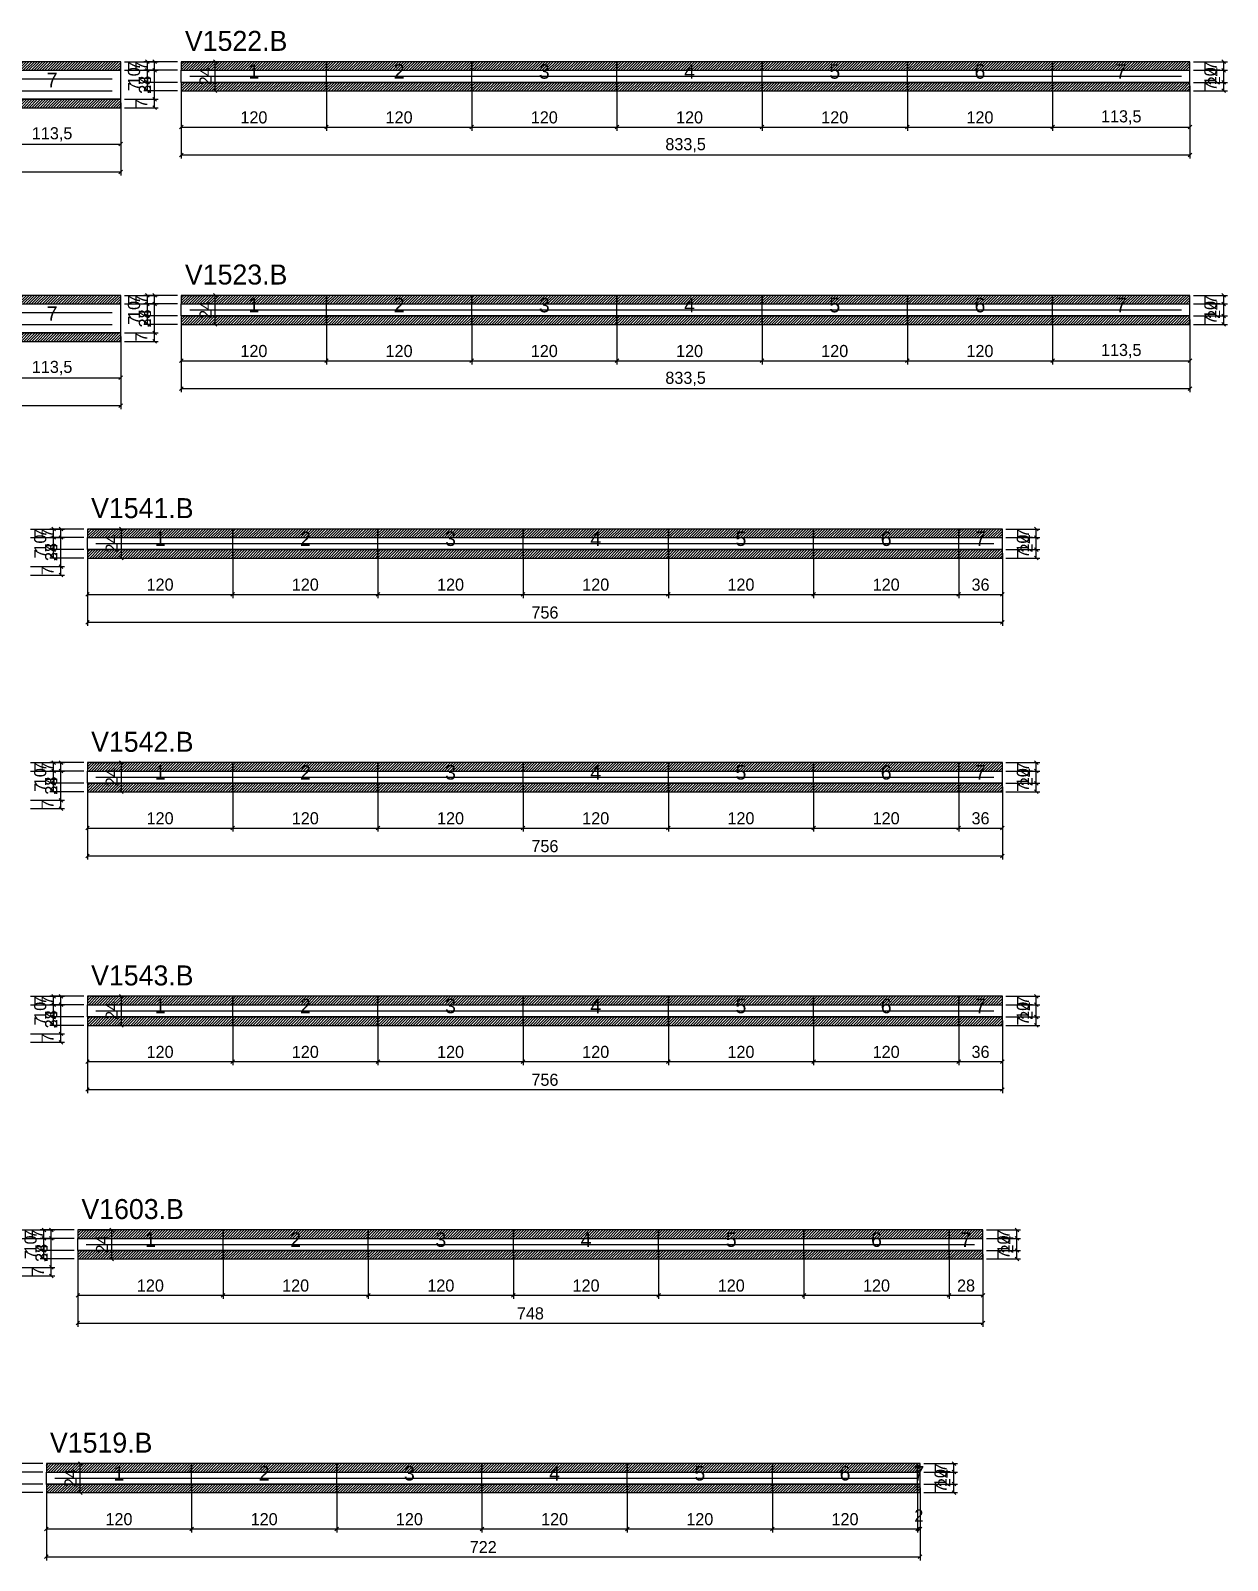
# Model space of a CAD drawing. Extents: x -9000 to 3070, y -8772 to 1250.
# Drawn here: x 967 to 1956, y -1231 to 33 of the extents above; entities that cross this region are included whole.
import ezdxf
from ezdxf.enums import TextEntityAlignment as Align

# ---------------------------------------------------------------- set-up
doc = ezdxf.new("R2010")
doc.units = 0
for name, color, linetype in [('5', 5, 'Continuous'), ('COTA', 241, 'Continuous'), ('NOMENCLATURA', 7, 'Continuous'), ('Painéis', 200, 'Continuous'), ('SARR_2.2x5', 40, 'Continuous'), ('SARR_2.2x7', 40, 'Continuous'), ('SCO-___-LAJ', 224, 'Continuous')]:
    doc.layers.add(name, color=color, linetype=linetype)
doc.dimstyles.new('PAINEL', dxfattribs={"dimtxt": 10, "dimasz": 3, "dimexe": 3, "dimexo": 3, "dimgap": 3, "dimtad": 1, "dimblk": 'OBLIQUE', "dimblk1": 'OBLIQUE', "dimcen": 2.5, "dimclrd": 4, "dimclre": 4, "dimclrt": 240, "dimazin": 3, "dimtfac": 1, "dimtmove": 0, "dimatfit": 3})

# ---------------------------------------------------------------- blocks, each defined once
blk = doc.blocks.new('_OBLIQUE')
at = {"color": 0, "linetype": 'BYBLOCK'}
blk.add_line((-0.5, -0.5), (0.5, 0.5), dxfattribs=at)

msp = doc.modelspace()

# ---------------------------------------------------------------- hatches: boundary and pattern name
at = {"layer": 'COTA'}
h = msp.add_hatch(dxfattribs=at)
h.set_pattern_fill('ANSI31', scale=0.5)
h.paths.add_polyline_path([(928, 0), (1041.5, 0), (1041.5, 7), (928, 7)])
h = msp.add_hatch(dxfattribs=at)
h.set_pattern_fill('ANSI31', scale=0.5)
h.paths.add_polyline_path([(1091.5, 0), (1211.5, 0), (1211.5, 7), (1091.5, 7)])
h = msp.add_hatch(dxfattribs=at)
h.set_pattern_fill('ANSI31', scale=0.5)
h.paths.add_polyline_path([(1211.5, 0), (1331.5, 0), (1331.5, 7), (1211.5, 7)])
h = msp.add_hatch(dxfattribs=at)
h.set_pattern_fill('ANSI31', scale=0.5)
h.paths.add_polyline_path([(1331.5, 0), (1451.5, 0), (1451.5, 7), (1331.5, 7)])
h = msp.add_hatch(dxfattribs=at)
h.set_pattern_fill('ANSI31', scale=0.5)
h.paths.add_polyline_path([(1451.5, 0), (1571.5, 0), (1571.5, 7), (1451.5, 7)])
h = msp.add_hatch(dxfattribs=at)
h.set_pattern_fill('ANSI31', scale=0.5)
h.paths.add_polyline_path([(1571.5, 0), (1691.5, 0), (1691.5, 7), (1571.5, 7)])
h = msp.add_hatch(dxfattribs=at)
h.set_pattern_fill('ANSI31', scale=0.5)
h.paths.add_polyline_path([(1691.5, 0), (1811.5, 0), (1811.5, 7), (1691.5, 7)])
h = msp.add_hatch(dxfattribs=at)
h.set_pattern_fill('ANSI31', scale=0.5)
h.paths.add_polyline_path([(1811.5, 0), (1925, 0), (1925, 7), (1811.5, 7)])
h = msp.add_hatch(dxfattribs=at)
h.set_pattern_fill('ANSI31', scale=0.5)
h.paths.add_polyline_path([(1091.5, -17), (1211.5, -17), (1211.5, -10), (1091.5, -10)])
h = msp.add_hatch(dxfattribs=at)
h.set_pattern_fill('ANSI31', scale=0.5)
h.paths.add_polyline_path([(1211.5, -17), (1331.5, -17), (1331.5, -10), (1211.5, -10)])
h = msp.add_hatch(dxfattribs=at)
h.set_pattern_fill('ANSI31', scale=0.5)
h.paths.add_polyline_path([(1331.5, -17), (1451.5, -17), (1451.5, -10), (1331.5, -10)])
h = msp.add_hatch(dxfattribs=at)
h.set_pattern_fill('ANSI31', scale=0.5)
h.paths.add_polyline_path([(1451.5, -17), (1571.5, -17), (1571.5, -10), (1451.5, -10)])
h = msp.add_hatch(dxfattribs=at)
h.set_pattern_fill('ANSI31', scale=0.5)
h.paths.add_polyline_path([(1571.5, -17), (1691.5, -17), (1691.5, -10), (1571.5, -10)])
h = msp.add_hatch(dxfattribs=at)
h.set_pattern_fill('ANSI31', scale=0.5)
h.paths.add_polyline_path([(1691.5, -17), (1811.5, -17), (1811.5, -10), (1691.5, -10)])
h = msp.add_hatch(dxfattribs=at)
h.set_pattern_fill('ANSI31', scale=0.5)
h.paths.add_polyline_path([(1811.5, -17), (1925, -17), (1925, -10), (1811.5, -10)])
h = msp.add_hatch(dxfattribs=at)
h.set_pattern_fill('ANSI31', scale=0.5)
h.paths.add_polyline_path([(928, -31), (1041.5, -31), (1041.5, -24), (928, -24)])
h = msp.add_hatch(dxfattribs=at)
h.set_pattern_fill('ANSI31', scale=0.5)
h.paths.add_polyline_path([(928, -193), (1041.5, -193), (1041.5, -186), (928, -186)])
h = msp.add_hatch(dxfattribs=at)
h.set_pattern_fill('ANSI31', scale=0.5)
h.paths.add_polyline_path([(1091.5, -193), (1211.5, -193), (1211.5, -186), (1091.5, -186)])
h = msp.add_hatch(dxfattribs=at)
h.set_pattern_fill('ANSI31', scale=0.5)
h.paths.add_polyline_path([(1211.5, -193), (1331.5, -193), (1331.5, -186), (1211.5, -186)])
h = msp.add_hatch(dxfattribs=at)
h.set_pattern_fill('ANSI31', scale=0.5)
h.paths.add_polyline_path([(1331.5, -193), (1451.5, -193), (1451.5, -186), (1331.5, -186)])
h = msp.add_hatch(dxfattribs=at)
h.set_pattern_fill('ANSI31', scale=0.5)
h.paths.add_polyline_path([(1451.5, -193), (1571.5, -193), (1571.5, -186), (1451.5, -186)])
h = msp.add_hatch(dxfattribs=at)
h.set_pattern_fill('ANSI31', scale=0.5)
h.paths.add_polyline_path([(1571.5, -193), (1691.5, -193), (1691.5, -186), (1571.5, -186)])
h = msp.add_hatch(dxfattribs=at)
h.set_pattern_fill('ANSI31', scale=0.5)
h.paths.add_polyline_path([(1691.5, -193), (1811.5, -193), (1811.5, -186), (1691.5, -186)])
h = msp.add_hatch(dxfattribs=at)
h.set_pattern_fill('ANSI31', scale=0.5)
h.paths.add_polyline_path([(1811.5, -193), (1925, -193), (1925, -186), (1811.5, -186)])
h = msp.add_hatch(dxfattribs=at)
h.set_pattern_fill('ANSI31', scale=0.5)
h.paths.add_polyline_path([(1091.5, -210), (1211.5, -210), (1211.5, -203), (1091.5, -203)])
h = msp.add_hatch(dxfattribs=at)
h.set_pattern_fill('ANSI31', scale=0.5)
h.paths.add_polyline_path([(1211.5, -210), (1331.5, -210), (1331.5, -203), (1211.5, -203)])
h = msp.add_hatch(dxfattribs=at)
h.set_pattern_fill('ANSI31', scale=0.5)
h.paths.add_polyline_path([(1331.5, -210), (1451.5, -210), (1451.5, -203), (1331.5, -203)])
h = msp.add_hatch(dxfattribs=at)
h.set_pattern_fill('ANSI31', scale=0.5)
h.paths.add_polyline_path([(1451.5, -210), (1571.5, -210), (1571.5, -203), (1451.5, -203)])
h = msp.add_hatch(dxfattribs=at)
h.set_pattern_fill('ANSI31', scale=0.5)
h.paths.add_polyline_path([(1571.5, -210), (1691.5, -210), (1691.5, -203), (1571.5, -203)])
h = msp.add_hatch(dxfattribs=at)
h.set_pattern_fill('ANSI31', scale=0.5)
h.paths.add_polyline_path([(1691.5, -210), (1811.5, -210), (1811.5, -203), (1691.5, -203)])
h = msp.add_hatch(dxfattribs=at)
h.set_pattern_fill('ANSI31', scale=0.5)
h.paths.add_polyline_path([(1811.5, -210), (1925, -210), (1925, -203), (1811.5, -203)])
h = msp.add_hatch(dxfattribs=at)
h.set_pattern_fill('ANSI31', scale=0.5)
h.paths.add_polyline_path([(928, -224), (1041.5, -224), (1041.5, -217), (928, -217)])
h = msp.add_hatch(dxfattribs=at)
h.set_pattern_fill('ANSI31', scale=0.5)
h.paths.add_polyline_path([(1014, -386), (1134, -386), (1134, -379), (1014, -379)])
h = msp.add_hatch(dxfattribs=at)
h.set_pattern_fill('ANSI31', scale=0.5)
h.paths.add_polyline_path([(1134, -386), (1254, -386), (1254, -379), (1134, -379)])
h = msp.add_hatch(dxfattribs=at)
h.set_pattern_fill('ANSI31', scale=0.5)
h.paths.add_polyline_path([(1254, -386), (1374, -386), (1374, -379), (1254, -379)])
h = msp.add_hatch(dxfattribs=at)
h.set_pattern_fill('ANSI31', scale=0.5)
h.paths.add_polyline_path([(1374, -386), (1494, -386), (1494, -379), (1374, -379)])
h = msp.add_hatch(dxfattribs=at)
h.set_pattern_fill('ANSI31', scale=0.5)
h.paths.add_polyline_path([(1494, -386), (1614, -386), (1614, -379), (1494, -379)])
h = msp.add_hatch(dxfattribs=at)
h.set_pattern_fill('ANSI31', scale=0.5)
h.paths.add_polyline_path([(1614, -386), (1734, -386), (1734, -379), (1614, -379)])
h = msp.add_hatch(dxfattribs=at)
h.set_pattern_fill('ANSI31', scale=0.5)
h.paths.add_polyline_path([(1734, -386), (1770, -386), (1770, -379), (1734, -379)])
h = msp.add_hatch(dxfattribs=at)
h.set_pattern_fill('ANSI31', scale=0.5)
h.paths.add_polyline_path([(1014, -403), (1134, -403), (1134, -396), (1014, -396)])
h = msp.add_hatch(dxfattribs=at)
h.set_pattern_fill('ANSI31', scale=0.5)
h.paths.add_polyline_path([(1134, -403), (1254, -403), (1254, -396), (1134, -396)])
h = msp.add_hatch(dxfattribs=at)
h.set_pattern_fill('ANSI31', scale=0.5)
h.paths.add_polyline_path([(1254, -403), (1374, -403), (1374, -396), (1254, -396)])
h = msp.add_hatch(dxfattribs=at)
h.set_pattern_fill('ANSI31', scale=0.5)
h.paths.add_polyline_path([(1374, -403), (1494, -403), (1494, -396), (1374, -396)])
h = msp.add_hatch(dxfattribs=at)
h.set_pattern_fill('ANSI31', scale=0.5)
h.paths.add_polyline_path([(1494, -403), (1614, -403), (1614, -396), (1494, -396)])
h = msp.add_hatch(dxfattribs=at)
h.set_pattern_fill('ANSI31', scale=0.5)
h.paths.add_polyline_path([(1614, -403), (1734, -403), (1734, -396), (1614, -396)])
h = msp.add_hatch(dxfattribs=at)
h.set_pattern_fill('ANSI31', scale=0.5)
h.paths.add_polyline_path([(1734, -403), (1770, -403), (1770, -396), (1734, -396)])
h = msp.add_hatch(dxfattribs=at)
h.set_pattern_fill('ANSI31', scale=0.5)
h.paths.add_polyline_path([(1014, -579), (1134, -579), (1134, -572), (1014, -572)])
h = msp.add_hatch(dxfattribs=at)
h.set_pattern_fill('ANSI31', scale=0.5)
h.paths.add_polyline_path([(1134, -579), (1254, -579), (1254, -572), (1134, -572)])
h = msp.add_hatch(dxfattribs=at)
h.set_pattern_fill('ANSI31', scale=0.5)
h.paths.add_polyline_path([(1254, -579), (1374, -579), (1374, -572), (1254, -572)])
h = msp.add_hatch(dxfattribs=at)
h.set_pattern_fill('ANSI31', scale=0.5)
h.paths.add_polyline_path([(1374, -579), (1494, -579), (1494, -572), (1374, -572)])
h = msp.add_hatch(dxfattribs=at)
h.set_pattern_fill('ANSI31', scale=0.5)
h.paths.add_polyline_path([(1494, -579), (1614, -579), (1614, -572), (1494, -572)])
h = msp.add_hatch(dxfattribs=at)
h.set_pattern_fill('ANSI31', scale=0.5)
h.paths.add_polyline_path([(1614, -579), (1734, -579), (1734, -572), (1614, -572)])
h = msp.add_hatch(dxfattribs=at)
h.set_pattern_fill('ANSI31', scale=0.5)
h.paths.add_polyline_path([(1734, -579), (1770, -579), (1770, -572), (1734, -572)])
h = msp.add_hatch(dxfattribs=at)
h.set_pattern_fill('ANSI31', scale=0.5)
h.paths.add_polyline_path([(1014, -596), (1134, -596), (1134, -589), (1014, -589)])
h = msp.add_hatch(dxfattribs=at)
h.set_pattern_fill('ANSI31', scale=0.5)
h.paths.add_polyline_path([(1134, -596), (1254, -596), (1254, -589), (1134, -589)])
h = msp.add_hatch(dxfattribs=at)
h.set_pattern_fill('ANSI31', scale=0.5)
h.paths.add_polyline_path([(1254, -596), (1374, -596), (1374, -589), (1254, -589)])
h = msp.add_hatch(dxfattribs=at)
h.set_pattern_fill('ANSI31', scale=0.5)
h.paths.add_polyline_path([(1374, -596), (1494, -596), (1494, -589), (1374, -589)])
h = msp.add_hatch(dxfattribs=at)
h.set_pattern_fill('ANSI31', scale=0.5)
h.paths.add_polyline_path([(1494, -596), (1614, -596), (1614, -589), (1494, -589)])
h = msp.add_hatch(dxfattribs=at)
h.set_pattern_fill('ANSI31', scale=0.5)
h.paths.add_polyline_path([(1614, -596), (1734, -596), (1734, -589), (1614, -589)])
h = msp.add_hatch(dxfattribs=at)
h.set_pattern_fill('ANSI31', scale=0.5)
h.paths.add_polyline_path([(1734, -596), (1770, -596), (1770, -589), (1734, -589)])
h = msp.add_hatch(dxfattribs=at)
h.set_pattern_fill('ANSI31', scale=0.5)
h.paths.add_polyline_path([(1014, -772), (1134, -772), (1134, -765), (1014, -765)])
h = msp.add_hatch(dxfattribs=at)
h.set_pattern_fill('ANSI31', scale=0.5)
h.paths.add_polyline_path([(1134, -772), (1254, -772), (1254, -765), (1134, -765)])
h = msp.add_hatch(dxfattribs=at)
h.set_pattern_fill('ANSI31', scale=0.5)
h.paths.add_polyline_path([(1254, -772), (1374, -772), (1374, -765), (1254, -765)])
h = msp.add_hatch(dxfattribs=at)
h.set_pattern_fill('ANSI31', scale=0.5)
h.paths.add_polyline_path([(1374, -772), (1494, -772), (1494, -765), (1374, -765)])
h = msp.add_hatch(dxfattribs=at)
h.set_pattern_fill('ANSI31', scale=0.5)
h.paths.add_polyline_path([(1494, -772), (1614, -772), (1614, -765), (1494, -765)])
h = msp.add_hatch(dxfattribs=at)
h.set_pattern_fill('ANSI31', scale=0.5)
h.paths.add_polyline_path([(1614, -772), (1734, -772), (1734, -765), (1614, -765)])
h = msp.add_hatch(dxfattribs=at)
h.set_pattern_fill('ANSI31', scale=0.5)
h.paths.add_polyline_path([(1734, -772), (1770, -772), (1770, -765), (1734, -765)])
h = msp.add_hatch(dxfattribs=at)
h.set_pattern_fill('ANSI31', scale=0.5)
h.paths.add_polyline_path([(1014, -789), (1134, -789), (1134, -782), (1014, -782)])
h = msp.add_hatch(dxfattribs=at)
h.set_pattern_fill('ANSI31', scale=0.5)
h.paths.add_polyline_path([(1134, -789), (1254, -789), (1254, -782), (1134, -782)])
h = msp.add_hatch(dxfattribs=at)
h.set_pattern_fill('ANSI31', scale=0.5)
h.paths.add_polyline_path([(1254, -789), (1374, -789), (1374, -782), (1254, -782)])
h = msp.add_hatch(dxfattribs=at)
h.set_pattern_fill('ANSI31', scale=0.5)
h.paths.add_polyline_path([(1374, -789), (1494, -789), (1494, -782), (1374, -782)])
h = msp.add_hatch(dxfattribs=at)
h.set_pattern_fill('ANSI31', scale=0.5)
h.paths.add_polyline_path([(1494, -789), (1614, -789), (1614, -782), (1494, -782)])
h = msp.add_hatch(dxfattribs=at)
h.set_pattern_fill('ANSI31', scale=0.5)
h.paths.add_polyline_path([(1614, -789), (1734, -789), (1734, -782), (1614, -782)])
h = msp.add_hatch(dxfattribs=at)
h.set_pattern_fill('ANSI31', scale=0.5)
h.paths.add_polyline_path([(1734, -789), (1770, -789), (1770, -782), (1734, -782)])
h = msp.add_hatch(dxfattribs=at)
h.set_pattern_fill('ANSI31', scale=0.5)
h.paths.add_polyline_path([(1006, -965), (1126, -965), (1126, -958), (1006, -958)])
h = msp.add_hatch(dxfattribs=at)
h.set_pattern_fill('ANSI31', scale=0.5)
h.paths.add_polyline_path([(1126, -965), (1246, -965), (1246, -958), (1126, -958)])
h = msp.add_hatch(dxfattribs=at)
h.set_pattern_fill('ANSI31', scale=0.5)
h.paths.add_polyline_path([(1246, -965), (1366, -965), (1366, -958), (1246, -958)])
h = msp.add_hatch(dxfattribs=at)
h.set_pattern_fill('ANSI31', scale=0.5)
h.paths.add_polyline_path([(1366, -965), (1486, -965), (1486, -958), (1366, -958)])
h = msp.add_hatch(dxfattribs=at)
h.set_pattern_fill('ANSI31', scale=0.5)
h.paths.add_polyline_path([(1486, -965), (1606, -965), (1606, -958), (1486, -958)])
h = msp.add_hatch(dxfattribs=at)
h.set_pattern_fill('ANSI31', scale=0.5)
h.paths.add_polyline_path([(1606, -965), (1726, -965), (1726, -958), (1606, -958)])
h = msp.add_hatch(dxfattribs=at)
h.set_pattern_fill('ANSI31', scale=0.5)
h.paths.add_polyline_path([(1726, -965), (1754, -965), (1754, -958), (1726, -958)])
h = msp.add_hatch(dxfattribs=at)
h.set_pattern_fill('ANSI31', scale=0.5)
h.paths.add_polyline_path([(1006, -982), (1126, -982), (1126, -975), (1006, -975)])
h = msp.add_hatch(dxfattribs=at)
h.set_pattern_fill('ANSI31', scale=0.5)
h.paths.add_polyline_path([(1126, -982), (1246, -982), (1246, -975), (1126, -975)])
h = msp.add_hatch(dxfattribs=at)
h.set_pattern_fill('ANSI31', scale=0.5)
h.paths.add_polyline_path([(1246, -982), (1366, -982), (1366, -975), (1246, -975)])
h = msp.add_hatch(dxfattribs=at)
h.set_pattern_fill('ANSI31', scale=0.5)
h.paths.add_polyline_path([(1366, -982), (1486, -982), (1486, -975), (1366, -975)])
h = msp.add_hatch(dxfattribs=at)
h.set_pattern_fill('ANSI31', scale=0.5)
h.paths.add_polyline_path([(1486, -982), (1606, -982), (1606, -975), (1486, -975)])
h = msp.add_hatch(dxfattribs=at)
h.set_pattern_fill('ANSI31', scale=0.5)
h.paths.add_polyline_path([(1606, -982), (1726, -982), (1726, -975), (1606, -975)])
h = msp.add_hatch(dxfattribs=at)
h.set_pattern_fill('ANSI31', scale=0.5)
h.paths.add_polyline_path([(1726, -982), (1754, -982), (1754, -975), (1726, -975)])
h = msp.add_hatch(dxfattribs=at)
h.set_pattern_fill('ANSI31', scale=0.5)
h.paths.add_polyline_path([(980, -1158), (1100, -1158), (1100, -1151), (980, -1151)])
h = msp.add_hatch(dxfattribs=at)
h.set_pattern_fill('ANSI31', scale=0.5)
h.paths.add_polyline_path([(1100, -1158), (1220, -1158), (1220, -1151), (1100, -1151)])
h = msp.add_hatch(dxfattribs=at)
h.set_pattern_fill('ANSI31', scale=0.5)
h.paths.add_polyline_path([(1220, -1158), (1340, -1158), (1340, -1151), (1220, -1151)])
h = msp.add_hatch(dxfattribs=at)
h.set_pattern_fill('ANSI31', scale=0.5)
h.paths.add_polyline_path([(1340, -1158), (1460, -1158), (1460, -1151), (1340, -1151)])
h = msp.add_hatch(dxfattribs=at)
h.set_pattern_fill('ANSI31', scale=0.5)
h.paths.add_polyline_path([(1460, -1158), (1580, -1158), (1580, -1151), (1460, -1151)])
h = msp.add_hatch(dxfattribs=at)
h.set_pattern_fill('ANSI31', scale=0.5)
h.paths.add_polyline_path([(1580, -1158), (1700, -1158), (1700, -1151), (1580, -1151)])
h = msp.add_hatch(dxfattribs=at)
h.set_pattern_fill('ANSI31', scale=0.5)
h.paths.add_polyline_path([(1700, -1158), (1702, -1158), (1702, -1151), (1700, -1151)])
h = msp.add_hatch(dxfattribs=at)
h.set_pattern_fill('ANSI31', scale=0.5)
h.paths.add_polyline_path([(980, -1175), (1100, -1175), (1100, -1168), (980, -1168)])
h = msp.add_hatch(dxfattribs=at)
h.set_pattern_fill('ANSI31', scale=0.5)
h.paths.add_polyline_path([(1100, -1175), (1220, -1175), (1220, -1168), (1100, -1168)])
h = msp.add_hatch(dxfattribs=at)
h.set_pattern_fill('ANSI31', scale=0.5)
h.paths.add_polyline_path([(1220, -1175), (1340, -1175), (1340, -1168), (1220, -1168)])
h = msp.add_hatch(dxfattribs=at)
h.set_pattern_fill('ANSI31', scale=0.5)
h.paths.add_polyline_path([(1340, -1175), (1460, -1175), (1460, -1168), (1340, -1168)])
h = msp.add_hatch(dxfattribs=at)
h.set_pattern_fill('ANSI31', scale=0.5)
h.paths.add_polyline_path([(1460, -1175), (1580, -1175), (1580, -1168), (1460, -1168)])
h = msp.add_hatch(dxfattribs=at)
h.set_pattern_fill('ANSI31', scale=0.5)
h.paths.add_polyline_path([(1580, -1175), (1700, -1175), (1700, -1168), (1580, -1168)])
h = msp.add_hatch(dxfattribs=at)
h.set_pattern_fill('ANSI31', scale=0.5)
h.paths.add_polyline_path([(1700, -1175), (1702, -1175), (1702, -1168), (1700, -1168)])

# ---------------------------------------------------------------- linework, layer by layer
at = {"layer": 'Painéis'}
for p, q in [((928, 0), (1041.5, 0)), ((1041.5, -24), (1041.5, 0)), ((1091.5, 0), (1211.5, 0)), ((1091.5, -10), (1091.5, 0)), ((1211.5, -10), (1211.5, 0)), ((1211.5, -10), (1211.5, 0)), ((1211.5, 0), (1331.5, 0)), ((1211.5, -10), (1211.5, 0)), ((1331.5, -10), (1331.5, 0)), ((1331.5, -10), (1331.5, 0)), ((1331.5, 0), (1451.5, 0)), ((1331.5, -10), (1331.5, 0)), ((1451.5, -10), (1451.5, 0)), ((1451.5, -10), (1451.5, 0)), ((1451.5, 0), (1571.5, 0)), ((1451.5, -10), (1451.5, 0)), ((1571.5, -10), (1571.5, 0)), ((1571.5, -10), (1571.5, 0)), ((1571.5, 0), (1691.5, 0)), ((1571.5, -10), (1571.5, 0)), ((1691.5, -10), (1691.5, 0)), ((1691.5, -10), (1691.5, 0)), ((1691.5, 0), (1811.5, 0)), ((1691.5, -10), (1691.5, 0)), ((1811.5, -10), (1811.5, 0)), ((1811.5, -10), (1811.5, 0)), ((1811.5, 0), (1925, 0)), ((1811.5, -10), (1811.5, 0)), ((1925, -10), (1925, 0)), ((1091.5, -10), (1211.5, -10)), ((1211.5, -10), (1331.5, -10)), ((1331.5, -10), (1451.5, -10)), ((1451.5, -10), (1571.5, -10)), ((1571.5, -10), (1691.5, -10)), ((1691.5, -10), (1811.5, -10)), ((1811.5, -10), (1925, -10)), ((928, -24), (1041.5, -24)), ((928, -193), (1041.5, -193)), ((1041.5, -217), (1041.5, -193)), ((1091.5, -193), (1211.5, -193)), ((1091.5, -203), (1091.5, -193)), ((1211.5, -203), (1211.5, -193)), ((1211.5, -203), (1211.5, -193)), ((1211.5, -193), (1331.5, -193)), ((1211.5, -203), (1211.5, -193)), ((1331.5, -203), (1331.5, -193)), ((1331.5, -203), (1331.5, -193)), ((1331.5, -193), (1451.5, -193)), ((1331.5, -203), (1331.5, -193)), ((1451.5, -203), (1451.5, -193)), ((1451.5, -203), (1451.5, -193)), ((1451.5, -193), (1571.5, -193)), ((1451.5, -203), (1451.5, -193)), ((1571.5, -203), (1571.5, -193)), ((1571.5, -203), (1571.5, -193)), ((1571.5, -193), (1691.5, -193)), ((1571.5, -203), (1571.5, -193)), ((1691.5, -203), (1691.5, -193)), ((1691.5, -203), (1691.5, -193)), ((1691.5, -193), (1811.5, -193)), ((1691.5, -203), (1691.5, -193)), ((1811.5, -203), (1811.5, -193)), ((1811.5, -203), (1811.5, -193)), ((1811.5, -193), (1925, -193)), ((1811.5, -203), (1811.5, -193)), ((1925, -203), (1925, -193)), ((1091.5, -203), (1211.5, -203)), ((1211.5, -203), (1331.5, -203)), ((1331.5, -203), (1451.5, -203)), ((1451.5, -203), (1571.5, -203)), ((1571.5, -203), (1691.5, -203)), ((1691.5, -203), (1811.5, -203)), ((1811.5, -203), (1925, -203)), ((928, -217), (1041.5, -217)), ((1014, -386), (1134, -386)), ((1014, -396), (1014, -386)), ((1134, -396), (1134, -386)), ((1134, -396), (1134, -386)), ((1134, -386), (1254, -386)), ((1134, -396), (1134, -386)), ((1254, -396), (1254, -386)), ((1254, -396), (1254, -386)), ((1254, -386), (1374, -386)), ((1254, -396), (1254, -386)), ((1374, -396), (1374, -386)), ((1374, -396), (1374, -386)), ((1374, -386), (1494, -386)), ((1374, -396), (1374, -386)), ((1494, -396), (1494, -386)), ((1494, -396), (1494, -386)), ((1494, -386), (1614, -386)), ((1494, -396), (1494, -386)), ((1614, -396), (1614, -386)), ((1614, -396), (1614, -386)), ((1614, -386), (1734, -386)), ((1614, -396), (1614, -386)), ((1734, -396), (1734, -386)), ((1734, -396), (1734, -386)), ((1734, -386), (1770, -386)), ((1734, -396), (1734, -386)), ((1770, -396), (1770, -386)), ((1014, -396), (1134, -396)), ((1134, -396), (1254, -396)), ((1254, -396), (1374, -396)), ((1374, -396), (1494, -396)), ((1494, -396), (1614, -396)), ((1614, -396), (1734, -396)), ((1734, -396), (1770, -396)), ((1014, -579), (1134, -579)), ((1014, -589), (1014, -579)), ((1134, -589), (1134, -579)), ((1134, -589), (1134, -579)), ((1134, -579), (1254, -579)), ((1134, -589), (1134, -579)), ((1254, -589), (1254, -579)), ((1254, -589), (1254, -579)), ((1254, -579), (1374, -579)), ((1254, -589), (1254, -579)), ((1374, -589), (1374, -579)), ((1374, -589), (1374, -579)), ((1374, -579), (1494, -579)), ((1374, -589), (1374, -579)), ((1494, -589), (1494, -579)), ((1494, -589), (1494, -579)), ((1494, -579), (1614, -579)), ((1494, -589), (1494, -579)), ((1614, -589), (1614, -579)), ((1614, -589), (1614, -579)), ((1614, -579), (1734, -579)), ((1614, -589), (1614, -579)), ((1734, -589), (1734, -579)), ((1734, -589), (1734, -579)), ((1734, -579), (1770, -579)), ((1734, -589), (1734, -579)), ((1770, -589), (1770, -579)), ((1014, -589), (1134, -589)), ((1134, -589), (1254, -589)), ((1254, -589), (1374, -589)), ((1374, -589), (1494, -589)), ((1494, -589), (1614, -589)), ((1614, -589), (1734, -589)), ((1734, -589), (1770, -589)), ((1014, -772), (1134, -772)), ((1014, -782), (1014, -772)), ((1014, -782), (1134, -782)), ((1134, -782), (1134, -772)), ((1134, -782), (1134, -772)), ((1134, -772), (1254, -772)), ((1134, -782), (1134, -772)), ((1134, -782), (1254, -782)), ((1254, -782), (1254, -772)), ((1254, -782), (1254, -772)), ((1254, -772), (1374, -772)), ((1254, -782), (1254, -772)), ((1254, -782), (1374, -782)), ((1374, -782), (1374, -772)), ((1374, -782), (1374, -772)), ((1374, -772), (1494, -772)), ((1374, -782), (1374, -772)), ((1374, -782), (1494, -782)), ((1494, -782), (1494, -772)), ((1494, -782), (1494, -772)), ((1494, -772), (1614, -772)), ((1494, -782), (1494, -772)), ((1494, -782), (1614, -782)), ((1614, -782), (1614, -772)), ((1614, -782), (1614, -772)), ((1614, -772), (1734, -772)), ((1614, -782), (1614, -772)), ((1614, -782), (1734, -782)), ((1734, -782), (1734, -772)), ((1734, -782), (1734, -772)), ((1734, -772), (1770, -772)), ((1734, -782), (1734, -772)), ((1734, -782), (1770, -782)), ((1770, -782), (1770, -772)), ((1006, -965), (1126, -965)), ((1006, -975), (1006, -965)), ((1126, -975), (1126, -965)), ((1126, -975), (1126, -965)), ((1126, -965), (1246, -965)), ((1126, -975), (1126, -965)), ((1246, -975), (1246, -965)), ((1246, -975), (1246, -965)), ((1246, -965), (1366, -965)), ((1246, -975), (1246, -965)), ((1366, -975), (1366, -965)), ((1366, -975), (1366, -965)), ((1366, -965), (1486, -965)), ((1366, -975), (1366, -965)), ((1486, -975), (1486, -965)), ((1486, -975), (1486, -965)), ((1486, -965), (1606, -965)), ((1486, -975), (1486, -965)), ((1606, -975), (1606, -965)), ((1606, -975), (1606, -965)), ((1606, -965), (1726, -965)), ((1606, -975), (1606, -965)), ((1726, -975), (1726, -965)), ((1726, -975), (1726, -965)), ((1726, -965), (1754, -965)), ((1726, -975), (1726, -965)), ((1754, -975), (1754, -965)), ((1006, -975), (1126, -975)), ((1126, -975), (1246, -975)), ((1246, -975), (1366, -975)), ((1366, -975), (1486, -975)), ((1486, -975), (1606, -975)), ((1606, -975), (1726, -975)), ((1726, -975), (1754, -975)), ((980, -1158), (1100, -1158)), ((980, -1168), (980, -1158)), ((1100, -1168), (1100, -1158)), ((1100, -1168), (1100, -1158)), ((1100, -1158), (1220, -1158)), ((1100, -1168), (1100, -1158)), ((1220, -1168), (1220, -1158)), ((1220, -1168), (1220, -1158)), ((1220, -1158), (1340, -1158)), ((1220, -1168), (1220, -1158)), ((1340, -1168), (1340, -1158)), ((1340, -1168), (1340, -1158)), ((1340, -1158), (1460, -1158)), ((1340, -1168), (1340, -1158)), ((1460, -1168), (1460, -1158)), ((1460, -1168), (1460, -1158)), ((1460, -1158), (1580, -1158)), ((1460, -1168), (1460, -1158)), ((1580, -1168), (1580, -1158)), ((1580, -1168), (1580, -1158)), ((1580, -1158), (1700, -1158)), ((1580, -1168), (1580, -1158)), ((1700, -1168), (1700, -1158)), ((1700, -1168), (1700, -1158)), ((1700, -1158), (1702, -1158)), ((1700, -1168), (1700, -1158)), ((1702, -1168), (1702, -1158)), ((980, -1168), (1100, -1168)), ((1100, -1168), (1220, -1168)), ((1220, -1168), (1340, -1168)), ((1340, -1168), (1460, -1168)), ((1460, -1168), (1580, -1168)), ((1580, -1168), (1700, -1168)), ((1700, -1168), (1702, -1168))]:
    msp.add_line(p, q, dxfattribs=at)
at = {"layer": 'SARR_2.2x5'}
for points in [[(1098.5, -5), (1211.5, -5)], [(1098.5, -5), (1211.5, -5)], [(1211.5, -5), (1331.5, -5)], [(1211.5, -5), (1331.5, -5)], [(1331.5, -5), (1451.5, -5)], [(1331.5, -5), (1451.5, -5)], [(1451.5, -5), (1571.5, -5)], [(1451.5, -5), (1571.5, -5)], [(1571.5, -5), (1691.5, -5)], [(1571.5, -5), (1691.5, -5)], [(1691.5, -5), (1811.5, -5)], [(1691.5, -5), (1811.5, -5)], [(1811.5, -5), (1918, -5)], [(1811.5, -5), (1918, -5)], [(1098.5, -198), (1211.5, -198)], [(1098.5, -198), (1211.5, -198)], [(1211.5, -198), (1331.5, -198)], [(1211.5, -198), (1331.5, -198)], [(1331.5, -198), (1451.5, -198)], [(1331.5, -198), (1451.5, -198)], [(1451.5, -198), (1571.5, -198)], [(1451.5, -198), (1571.5, -198)], [(1571.5, -198), (1691.5, -198)], [(1571.5, -198), (1691.5, -198)], [(1691.5, -198), (1811.5, -198)], [(1691.5, -198), (1811.5, -198)], [(1811.5, -198), (1918, -198)], [(1811.5, -198), (1918, -198)], [(1021, -391), (1134, -391)], [(1021, -391), (1134, -391)], [(1134, -391), (1254, -391)], [(1134, -391), (1254, -391)], [(1254, -391), (1374, -391)], [(1254, -391), (1374, -391)], [(1374, -391), (1494, -391)], [(1374, -391), (1494, -391)], [(1494, -391), (1614, -391)], [(1494, -391), (1614, -391)], [(1614, -391), (1734, -391)], [(1614, -391), (1734, -391)], [(1734, -391), (1763, -391)], [(1734, -391), (1763, -391)], [(1021, -584), (1134, -584)], [(1021, -584), (1134, -584)], [(1134, -584), (1254, -584)], [(1134, -584), (1254, -584)], [(1254, -584), (1374, -584)], [(1254, -584), (1374, -584)], [(1374, -584), (1494, -584)], [(1374, -584), (1494, -584)], [(1494, -584), (1614, -584)], [(1494, -584), (1614, -584)], [(1614, -584), (1734, -584)], [(1614, -584), (1734, -584)], [(1734, -584), (1763, -584)], [(1734, -584), (1763, -584)], [(1021, -777), (1134, -777)], [(1021, -777), (1134, -777)], [(1134, -777), (1254, -777)], [(1134, -777), (1254, -777)], [(1254, -777), (1374, -777)], [(1254, -777), (1374, -777)], [(1374, -777), (1494, -777)], [(1374, -777), (1494, -777)], [(1494, -777), (1614, -777)], [(1494, -777), (1614, -777)], [(1614, -777), (1734, -777)], [(1614, -777), (1734, -777)], [(1734, -777), (1763, -777)], [(1734, -777), (1763, -777)], [(1013, -970), (1126, -970)], [(1013, -970), (1126, -970)], [(1126, -970), (1246, -970)], [(1126, -970), (1246, -970)], [(1246, -970), (1366, -970)], [(1246, -970), (1366, -970)], [(1366, -970), (1486, -970)], [(1366, -970), (1486, -970)], [(1486, -970), (1606, -970)], [(1486, -970), (1606, -970)], [(1606, -970), (1726, -970)], [(1606, -970), (1726, -970)], [(1726, -970), (1747, -970)], [(1726, -970), (1747, -970)], [(987, -1163), (1100, -1163)], [(987, -1163), (1100, -1163)], [(1100, -1163), (1220, -1163)], [(1100, -1163), (1220, -1163)], [(1220, -1163), (1340, -1163)], [(1220, -1163), (1340, -1163)], [(1340, -1163), (1460, -1163)], [(1340, -1163), (1460, -1163)], [(1460, -1163), (1580, -1163)], [(1460, -1163), (1580, -1163)], [(1580, -1163), (1700, -1163)], [(1580, -1163), (1700, -1163)]]:
    msp.add_lwpolyline(points, dxfattribs=at)
at = {"layer": 'SARR_2.2x7'}
for points in [[(928, -7), (1034.5, -7)], [(928, -7), (1034.5, -7)], [(928, -17), (1034.5, -17)], [(928, -17), (1034.5, -17)], [(928, -200), (1034.5, -200)], [(928, -200), (1034.5, -200)], [(928, -210), (1034.5, -210)], [(928, -210), (1034.5, -210)]]:
    msp.add_lwpolyline(points, dxfattribs=at)
at = {"layer": 'SCO-___-LAJ'}
for points in [[(928, 0), (1041.5, 0), (1041.5, 7), (928, 7)], [(1091.5, 0), (1211.5, 0), (1211.5, 7), (1091.5, 7)], [(1211.5, 0), (1331.5, 0), (1331.5, 7), (1211.5, 7)], [(1331.5, 0), (1451.5, 0), (1451.5, 7), (1331.5, 7)], [(1451.5, 0), (1571.5, 0), (1571.5, 7), (1451.5, 7)], [(1571.5, 0), (1691.5, 0), (1691.5, 7), (1571.5, 7)], [(1691.5, 0), (1811.5, 0), (1811.5, 7), (1691.5, 7)], [(1811.5, 0), (1925, 0), (1925, 7), (1811.5, 7)], [(1091.5, -17), (1211.5, -17), (1211.5, -10), (1091.5, -10)], [(1211.5, -17), (1331.5, -17), (1331.5, -10), (1211.5, -10)], [(1331.5, -17), (1451.5, -17), (1451.5, -10), (1331.5, -10)], [(1451.5, -17), (1571.5, -17), (1571.5, -10), (1451.5, -10)], [(1571.5, -17), (1691.5, -17), (1691.5, -10), (1571.5, -10)], [(1691.5, -17), (1811.5, -17), (1811.5, -10), (1691.5, -10)], [(1811.5, -17), (1925, -17), (1925, -10), (1811.5, -10)], [(928, -31), (1041.5, -31), (1041.5, -24), (928, -24)], [(928, -193), (1041.5, -193), (1041.5, -186), (928, -186)], [(1091.5, -193), (1211.5, -193), (1211.5, -186), (1091.5, -186)], [(1211.5, -193), (1331.5, -193), (1331.5, -186), (1211.5, -186)], [(1331.5, -193), (1451.5, -193), (1451.5, -186), (1331.5, -186)], [(1451.5, -193), (1571.5, -193), (1571.5, -186), (1451.5, -186)], [(1571.5, -193), (1691.5, -193), (1691.5, -186), (1571.5, -186)], [(1691.5, -193), (1811.5, -193), (1811.5, -186), (1691.5, -186)], [(1811.5, -193), (1925, -193), (1925, -186), (1811.5, -186)], [(1091.5, -210), (1211.5, -210), (1211.5, -203), (1091.5, -203)], [(1211.5, -210), (1331.5, -210), (1331.5, -203), (1211.5, -203)], [(1331.5, -210), (1451.5, -210), (1451.5, -203), (1331.5, -203)], [(1451.5, -210), (1571.5, -210), (1571.5, -203), (1451.5, -203)], [(1571.5, -210), (1691.5, -210), (1691.5, -203), (1571.5, -203)], [(1691.5, -210), (1811.5, -210), (1811.5, -203), (1691.5, -203)], [(1811.5, -210), (1925, -210), (1925, -203), (1811.5, -203)], [(928, -224), (1041.5, -224), (1041.5, -217), (928, -217)], [(1014, -386), (1134, -386), (1134, -379), (1014, -379)], [(1134, -386), (1254, -386), (1254, -379), (1134, -379)], [(1254, -386), (1374, -386), (1374, -379), (1254, -379)], [(1374, -386), (1494, -386), (1494, -379), (1374, -379)], [(1494, -386), (1614, -386), (1614, -379), (1494, -379)], [(1614, -386), (1734, -386), (1734, -379), (1614, -379)], [(1734, -386), (1770, -386), (1770, -379), (1734, -379)], [(1014, -403), (1134, -403), (1134, -396), (1014, -396)], [(1134, -403), (1254, -403), (1254, -396), (1134, -396)], [(1254, -403), (1374, -403), (1374, -396), (1254, -396)], [(1374, -403), (1494, -403), (1494, -396), (1374, -396)], [(1494, -403), (1614, -403), (1614, -396), (1494, -396)], [(1614, -403), (1734, -403), (1734, -396), (1614, -396)], [(1734, -403), (1770, -403), (1770, -396), (1734, -396)], [(1014, -579), (1134, -579), (1134, -572), (1014, -572)], [(1134, -579), (1254, -579), (1254, -572), (1134, -572)], [(1254, -579), (1374, -579), (1374, -572), (1254, -572)], [(1374, -579), (1494, -579), (1494, -572), (1374, -572)], [(1494, -579), (1614, -579), (1614, -572), (1494, -572)], [(1614, -579), (1734, -579), (1734, -572), (1614, -572)], [(1734, -579), (1770, -579), (1770, -572), (1734, -572)], [(1014, -596), (1134, -596), (1134, -589), (1014, -589)], [(1134, -596), (1254, -596), (1254, -589), (1134, -589)], [(1254, -596), (1374, -596), (1374, -589), (1254, -589)], [(1374, -596), (1494, -596), (1494, -589), (1374, -589)], [(1494, -596), (1614, -596), (1614, -589), (1494, -589)], [(1614, -596), (1734, -596), (1734, -589), (1614, -589)], [(1734, -596), (1770, -596), (1770, -589), (1734, -589)], [(1014, -772), (1134, -772), (1134, -765), (1014, -765)], [(1134, -772), (1254, -772), (1254, -765), (1134, -765)], [(1254, -772), (1374, -772), (1374, -765), (1254, -765)], [(1374, -772), (1494, -772), (1494, -765), (1374, -765)], [(1494, -772), (1614, -772), (1614, -765), (1494, -765)], [(1614, -772), (1734, -772), (1734, -765), (1614, -765)], [(1734, -772), (1770, -772), (1770, -765), (1734, -765)], [(1014, -789), (1134, -789), (1134, -782), (1014, -782)], [(1134, -789), (1254, -789), (1254, -782), (1134, -782)], [(1254, -789), (1374, -789), (1374, -782), (1254, -782)], [(1374, -789), (1494, -789), (1494, -782), (1374, -782)], [(1494, -789), (1614, -789), (1614, -782), (1494, -782)], [(1614, -789), (1734, -789), (1734, -782), (1614, -782)], [(1734, -789), (1770, -789), (1770, -782), (1734, -782)], [(1006, -965), (1126, -965), (1126, -958), (1006, -958)], [(1126, -965), (1246, -965), (1246, -958), (1126, -958)], [(1246, -965), (1366, -965), (1366, -958), (1246, -958)], [(1366, -965), (1486, -965), (1486, -958), (1366, -958)], [(1486, -965), (1606, -965), (1606, -958), (1486, -958)], [(1606, -965), (1726, -965), (1726, -958), (1606, -958)], [(1726, -965), (1754, -965), (1754, -958), (1726, -958)], [(1006, -982), (1126, -982), (1126, -975), (1006, -975)], [(1126, -982), (1246, -982), (1246, -975), (1126, -975)], [(1246, -982), (1366, -982), (1366, -975), (1246, -975)], [(1366, -982), (1486, -982), (1486, -975), (1366, -975)], [(1486, -982), (1606, -982), (1606, -975), (1486, -975)], [(1606, -982), (1726, -982), (1726, -975), (1606, -975)], [(1726, -982), (1754, -982), (1754, -975), (1726, -975)], [(980, -1158), (1100, -1158), (1100, -1151), (980, -1151)], [(1100, -1158), (1220, -1158), (1220, -1151), (1100, -1151)], [(1220, -1158), (1340, -1158), (1340, -1151), (1220, -1151)], [(1340, -1158), (1460, -1158), (1460, -1151), (1340, -1151)], [(1460, -1158), (1580, -1158), (1580, -1151), (1460, -1151)], [(1580, -1158), (1700, -1158), (1700, -1151), (1580, -1151)], [(1700, -1158), (1702, -1158), (1702, -1151), (1700, -1151)], [(980, -1175), (1100, -1175), (1100, -1168), (980, -1168)], [(1100, -1175), (1220, -1175), (1220, -1168), (1100, -1168)], [(1220, -1175), (1340, -1175), (1340, -1168), (1220, -1168)], [(1340, -1175), (1460, -1175), (1460, -1168), (1340, -1168)], [(1460, -1175), (1580, -1175), (1580, -1168), (1460, -1168)], [(1580, -1175), (1700, -1175), (1700, -1168), (1580, -1168)], [(1700, -1175), (1702, -1175), (1702, -1168), (1700, -1168)]]:
    msp.add_lwpolyline(points, close=True, dxfattribs=at)

# ---------------------------------------------------------------- texts
at = {"layer": '5'}
for s, p in [('1', (1151.5, -1)), ('2', (1271.5, -1)), ('3', (1391.5, -1)), ('4', (1511.5, -1)), ('5', (1631.5, -1)), ('6', (1751.5, -1)), ('7', (1868.25, -1)), ('7', (984.75, -8)), ('1', (1151.5, -194)), ('2', (1271.5, -194)), ('3', (1391.5, -194)), ('4', (1511.5, -194)), ('5', (1631.5, -194)), ('6', (1751.5, -194)), ('7', (1868.25, -194)), ('7', (984.75, -201)), ('1', (1074, -387)), ('2', (1194, -387)), ('3', (1314, -387)), ('4', (1434, -387)), ('5', (1554, -387)), ('6', (1674, -387)), ('7', (1752, -387)), ('1', (1074, -580)), ('2', (1194, -580)), ('3', (1314, -580)), ('4', (1434, -580)), ('5', (1554, -580)), ('6', (1674, -580)), ('7', (1752, -580)), ('1', (1074, -773)), ('2', (1194, -773)), ('3', (1314, -773)), ('4', (1434, -773)), ('5', (1554, -773)), ('6', (1674, -773)), ('7', (1752, -773)), ('1', (1066, -966)), ('2', (1186, -966)), ('3', (1306, -966)), ('4', (1426, -966)), ('5', (1546, -966)), ('6', (1666, -966)), ('7', (1740, -966)), ('1', (1040, -1159)), ('2', (1160, -1159)), ('3', (1280, -1159)), ('4', (1400, -1159)), ('5', (1520, -1159)), ('6', (1640, -1159)), ('7', (1701, -1159))]:
    msp.add_text(s, height=12, dxfattribs=at).set_placement(p, align=Align.MIDDLE_CENTER)
at = {"layer": 'NOMENCLATURA'}
for s, p in [('V1522.B', (1094.5, 16)), ('V1523.B', (1094.5, -177)), ('V1541.B', (1017, -370)), ('V1542.B', (1017, -563)), ('V1543.B', (1017, -756)), ('V1603.B', (1009, -949)), ('V1519.B', (983, -1142))]:
    msp.add_text(s, height=16.5, dxfattribs=at).set_placement(p)

# ---------------------------------------------------------------- dimensions: what is measured, and where the dimension line sits
at = {"layer": 'COTA'}
for base, p1, p2 in [((1069.5, -31), (1041.5, -31), (1041.5, 7)), ((1069.5, 0), (1041.5, 0), (1041.5, 7)), ((1069.5, -24), (1041.5, -24), (1041.5, 0)), ((1063.5, 0), (1091.5, 0), (1091.5, 7)), ((1063.5, -10), (1091.5, -10), (1091.5, 0)), ((1119.5, -17), (1091.5, -17), (1091.5, 7)), ((1953, -17), (1925, -17), (1925, 7)), ((1953, 0), (1925, 0), (1925, 7)), ((1953, -10), (1925, -10), (1925, 0)), ((1063.5, -17), (1091.5, -17), (1091.5, -10)), ((1953, -17), (1925, -17), (1925, -10)), ((1069.5, -31), (1041.5, -31), (1041.5, -24)), ((1069.5, -224), (1041.5, -224), (1041.5, -186)), ((1069.5, -193), (1041.5, -193), (1041.5, -186)), ((1063.5, -193), (1091.5, -193), (1091.5, -186)), ((1119.5, -210), (1091.5, -210), (1091.5, -186)), ((1953, -210), (1925, -210), (1925, -186)), ((1953, -193), (1925, -193), (1925, -186)), ((1069.5, -217), (1041.5, -217), (1041.5, -193)), ((1063.5, -203), (1091.5, -203), (1091.5, -193)), ((1063.5, -210), (1091.5, -210), (1091.5, -203)), ((1953, -203), (1925, -203), (1925, -193)), ((1953, -210), (1925, -210), (1925, -203)), ((1069.5, -224), (1041.5, -224), (1041.5, -217)), ((992, -417), (964, -417), (964, -379)), ((992, -386), (964, -386), (964, -379)), ((986, -386), (1014, -386), (1014, -379)), ((1042, -403), (1014, -403), (1014, -379)), ((1798, -403), (1770, -403), (1770, -379)), ((1798, -386), (1770, -386), (1770, -379)), ((992, -410), (964, -410), (964, -386)), ((986, -396), (1014, -396), (1014, -386)), ((1798, -396), (1770, -396), (1770, -386)), ((986, -403), (1014, -403), (1014, -396)), ((1798, -403), (1770, -403), (1770, -396)), ((992, -417), (964, -417), (964, -410)), ((992, -610), (964, -610), (964, -572)), ((992, -579), (964, -579), (964, -572)), ((992, -603), (964, -603), (964, -579)), ((986, -579), (1014, -579), (1014, -572)), ((986, -589), (1014, -589), (1014, -579)), ((1042, -596), (1014, -596), (1014, -572)), ((1798, -596), (1770, -596), (1770, -572)), ((1798, -579), (1770, -579), (1770, -572)), ((1798, -589), (1770, -589), (1770, -579)), ((986, -596), (1014, -596), (1014, -589)), ((1798, -596), (1770, -596), (1770, -589)), ((992, -610), (964, -610), (964, -603)), ((992, -803), (964, -803), (964, -765)), ((992, -772), (964, -772), (964, -765)), ((992, -796), (964, -796), (964, -772)), ((986, -772), (1014, -772), (1014, -765)), ((986, -782), (1014, -782), (1014, -772)), ((1042, -789), (1014, -789), (1014, -765)), ((1798, -789), (1770, -789), (1770, -765)), ((1798, -772), (1770, -772), (1770, -765)), ((1798, -782), (1770, -782), (1770, -772)), ((986, -789), (1014, -789), (1014, -782)), ((1798, -789), (1770, -789), (1770, -782)), ((992, -803), (964, -803), (964, -796)), ((984, -996), (956, -996), (956, -958)), ((984, -965), (956, -965), (956, -958)), ((978, -965), (1006, -965), (1006, -958)), ((1034, -982), (1006, -982), (1006, -958)), ((1782, -982), (1754, -982), (1754, -958)), ((1782, -965), (1754, -965), (1754, -958)), ((984, -989), (956, -989), (956, -965)), ((978, -975), (1006, -975), (1006, -965)), ((1782, -975), (1754, -975), (1754, -965)), ((978, -982), (1006, -982), (1006, -975)), ((1782, -982), (1754, -982), (1754, -975)), ((984, -996), (956, -996), (956, -989)), ((952, -1158), (980, -1158), (980, -1151)), ((1008, -1175), (980, -1175), (980, -1151)), ((1730, -1175), (1702, -1175), (1702, -1151)), ((1730, -1158), (1702, -1158), (1702, -1151)), ((952, -1168), (980, -1168), (980, -1158)), ((1730, -1168), (1702, -1168), (1702, -1158)), ((952, -1175), (980, -1175), (980, -1168)), ((1730, -1175), (1702, -1175), (1702, -1168))]:
    msp.add_linear_dim(base=base, p1=p1, p2=p2, angle=90, dimstyle='PAINEL', dxfattribs=at).render()
for base, p1, p2 in [((1091.5, -47), (1091.5, -10), (1211.5, -10)), ((1091.5, -70), (1091.5, -10), (1925, -10)), ((1211.5, -47), (1211.5, -10), (1331.5, -10)), ((1331.5, -47), (1331.5, -10), (1451.5, -10)), ((1451.5, -47), (1451.5, -10), (1571.5, -10)), ((1571.5, -47), (1571.5, -10), (1691.5, -10)), ((1691.5, -47), (1691.5, -10), (1811.5, -10)), ((1811.5, -47), (1811.5, -10), (1925, -10)), ((208, -84), (208, -24), (1041.5, -24)), ((928, -61), (928, -24), (1041.5, -24)), ((1091.5, -240), (1091.5, -203), (1211.5, -203)), ((1091.5, -263), (1091.5, -203), (1925, -203)), ((1211.5, -240), (1211.5, -203), (1331.5, -203)), ((1331.5, -240), (1331.5, -203), (1451.5, -203)), ((1451.5, -240), (1451.5, -203), (1571.5, -203)), ((1571.5, -240), (1571.5, -203), (1691.5, -203)), ((1691.5, -240), (1691.5, -203), (1811.5, -203)), ((1811.5, -240), (1811.5, -203), (1925, -203)), ((208, -277), (208, -217), (1041.5, -217)), ((928, -254), (928, -217), (1041.5, -217)), ((1014, -433), (1014, -396), (1134, -396)), ((1014, -456), (1014, -396), (1770, -396)), ((1134, -433), (1134, -396), (1254, -396)), ((1254, -433), (1254, -396), (1374, -396)), ((1374, -433), (1374, -396), (1494, -396)), ((1494, -433), (1494, -396), (1614, -396)), ((1614, -433), (1614, -396), (1734, -396)), ((1734, -433), (1734, -396), (1770, -396)), ((1014, -626), (1014, -589), (1134, -589)), ((1014, -649), (1014, -589), (1770, -589)), ((1134, -626), (1134, -589), (1254, -589)), ((1254, -626), (1254, -589), (1374, -589)), ((1374, -626), (1374, -589), (1494, -589)), ((1494, -626), (1494, -589), (1614, -589)), ((1614, -626), (1614, -589), (1734, -589)), ((1734, -626), (1734, -589), (1770, -589)), ((1014, -819), (1014, -782), (1134, -782)), ((1014, -842), (1014, -782), (1770, -782)), ((1134, -819), (1134, -782), (1254, -782)), ((1254, -819), (1254, -782), (1374, -782)), ((1374, -819), (1374, -782), (1494, -782)), ((1494, -819), (1494, -782), (1614, -782)), ((1614, -819), (1614, -782), (1734, -782)), ((1734, -819), (1734, -782), (1770, -782)), ((1006, -1012), (1006, -975), (1126, -975)), ((1006, -1035), (1006, -975), (1754, -975)), ((1126, -1012), (1126, -975), (1246, -975)), ((1246, -1012), (1246, -975), (1366, -975)), ((1366, -1012), (1366, -975), (1486, -975)), ((1486, -1012), (1486, -975), (1606, -975)), ((1606, -1012), (1606, -975), (1726, -975)), ((1726, -1012), (1726, -975), (1754, -975)), ((980, -1205), (980, -1168), (1100, -1168)), ((980, -1228), (980, -1168), (1702, -1168)), ((1100, -1205), (1100, -1168), (1220, -1168)), ((1220, -1205), (1220, -1168), (1340, -1168)), ((1340, -1205), (1340, -1168), (1460, -1168)), ((1460, -1205), (1460, -1168), (1580, -1168)), ((1580, -1205), (1580, -1168), (1700, -1168)), ((1700, -1205), (1700, -1168), (1702, -1168))]:
    msp.add_linear_dim(base=base, p1=p1, p2=p2, dimstyle='PAINEL', dxfattribs=at).render()

doc.saveas('drawing.dxf')
